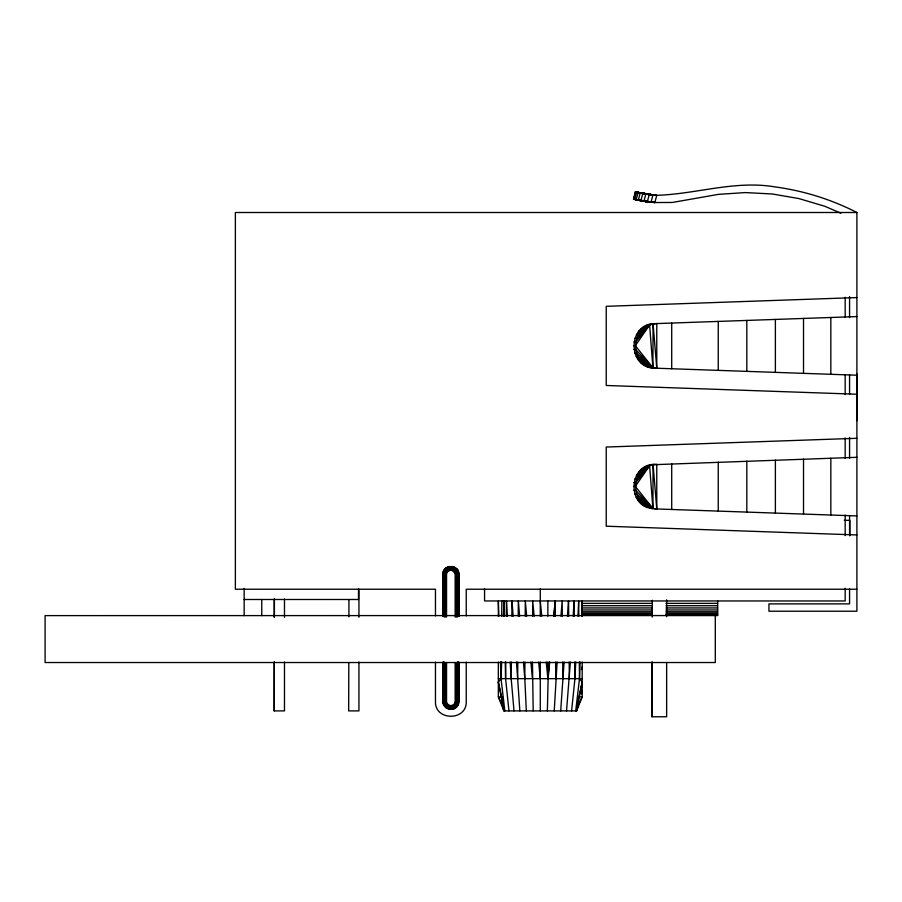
<?xml version="1.0" encoding="UTF-8"?>
<svg xmlns="http://www.w3.org/2000/svg" width="902" height="902" viewBox="0 0 902 902"><rect width="100%" height="100%" fill="white"/><g stroke="black" fill="none" stroke-linecap="round" stroke-linejoin="round"><path stroke-width="1.35" d="M546.229 662L547.864 678.654L547.864 662M547.864 616.224L547.864 600.957M284.48 661.955L284.48 710.9L274.219 710.9L274.309 661.876M274.388 617.058L274.422 598.86M348.792 663.15L348.679 710.9L358.94 710.9L358.94 661.955M348.905 616.81L348.939 599.965M666.634 663.218L666.634 716.763L651.966 716.763L652.101 662.192M651.966 716.763L652.135 662.012M652.27 617.092L652.315 600.247M533.183 710.9L532.473 662M532.631 616.224L532.676 600.957L534.176 616.224M654.841 464.361C628.468 463.752 626.574 507.149 652.913 508.48L653.082 464.722L856.9 457.303M458.915 701.373L458.904 662.271L458.396 704.225L456.987 706.604L454.191 704.225L450.853 707.157L447.99 706.401L445.441 703.413L445.171 663.162M526.306 710.9L524.806 678.654L524.919 662M525.212 616.224L525.302 600.957L526.7 616.224M519.845 710.9L517.658 678.654L517.804 662M518.21 616.224L518.346 600.957L519.62 616.224M501.681 662L501.038 678.654L498.344 682.16L504.838 710.9L501.038 678.654L501.219 662M501.704 616.224L501.862 600.957M508.953 710.9L505.594 678.654L505.785 662M506.293 616.224L506.462 600.957L507.386 616.224M514.005 710.9L511.186 678.654L511.366 662M511.851 616.224L512.009 600.957L513.114 616.224M547.367 710.9L548.123 678.654L549.645 662M580.076 662L579.501 678.654L575.702 710.9L582.196 682.16L579.501 678.654L579.321 662M581.666 616.224L582.196 600.957L582.196 616.224M503.44 616.224L504.026 600.957L504.331 616.224M554.245 710.9L557.12 662M571.597 710.9L574.946 678.654L575.747 662M577.945 616.224L578.678 600.957L578.836 616.224M566.535 710.9L570.368 662M573.153 616.224L574.078 600.957L574.247 616.224M560.694 710.9L564.1 662M567.426 616.224L568.531 600.957L568.7 616.224M560.931 616.224L562.194 600.957L562.329 616.224M553.839 616.224L555.237 600.957L555.339 616.224M856.9 375.209L654.841 368.163C627.262 368.546 627.262 323.243 654.841 323.638L856.9 316.579M654.841 323.638L653.082 323.998L652.913 367.757C630.656 364.081 629.9 329.647 651.413 324.021L656.769 323.57L656.769 368.23L651.007 367.7M656.769 508.953L653.082 464.722L649.598 465.714L652.913 508.48C630.656 504.804 629.9 470.37 651.413 464.744L656.769 464.293L656.769 508.953L651.007 508.424M547.864 678.654L549.442 662M553.794 616.224L555.237 600.957M442.848 616.235L442.792 574.303C442.634 564.201 459.174 564.066 458.915 574.303L458.881 616.19L458.859 574.303L458.227 574.315C457.348 565.565 444.359 565.565 443.48 574.315L443.48 616.235M443.141 662.361L443.141 701.497C442.859 711.272 458.847 711.272 458.566 701.497L458.566 662.361M456.536 616.844L456.536 573.345C455.905 569.151 450.323 567.144 447.166 569.963L445.847 573.469L445.847 616.889M445.847 663.105L445.847 702.331L446.975 704.688L450.853 707.157L454.54 705.838L455.86 702.331L455.86 663.105M455.16 616.934L455.16 573.604L451.733 569.399L452.24 566.479M446.546 663.06L446.546 702.196L447.516 704.225C445.487 709.062 440.74 703.233 446.084 703.177L450.098 705.691C451.958 712.727 443.085 705.409 445.712 707.585M443.919 705.477L445.87 704.315L446.546 702.196L443.277 702.816M582.196 682.16L576.626 710.9L503.914 710.9L498.344 696.885L498.344 662M646.148 194.201L653.296 195.058L635.335 191.979L633.52 199.083L636.417 199.793M840.901 213.222L824.789 206.265L798.913 198.575L772.315 193.986L745.356 192.577L718.42 194.358L672.283 202.476L654.841 202.533L634.704 199.376L636.541 192.284L653.296 195.058L635.662 192.058L633.802 199.15L640.42 200.323L633.508 199.083L640.24 200.278M635.391 193.254L633.835 199.162L651.413 202.251L654.841 202.533L656.769 195.317C696.423 194.133 735.22 179.994 775.382 186.962C803.806 190.807 831.362 199.443 856.9 212.5L856.9 611.218L768.944 611.218L768.944 603.889L849.571 603.889L849.571 588.837M640.149 193.107L638.312 200.21L654.841 202.533L638.492 200.244L651.413 202.251L638.492 200.244L651.402 202.24L643.149 200.785L651.007 202.206L652.913 195.024L656.769 195.317L635.335 191.979L652.913 195.024L642.754 193.614L640.905 200.729L647.343 201.777L649.214 194.629L640.149 193.107L652.913 195.024L635.628 192.058L653.296 195.058L636.62 192.306M643.938 201.27L645.798 194.144M581.497 687.008L582.196 684.359L581.136 686.884M581.497 687.504L582.196 684.9M458.227 662.361L458.227 701.485C457.348 710.224 444.359 710.224 443.48 701.485L443.48 662.361M578.847 702.951L576.626 710.9L582.196 696.885L582.196 662M581.452 693.683L582.196 691.033L581.26 693.683M442.983 572.928L443.964 570.346M458.566 616.235L458.566 574.303C458.847 564.528 442.859 564.528 443.141 574.303L443.141 616.235M448.136 708.904L448.892 706.818L454.54 705.838L456.536 702.455L456.536 663.162M443.367 704.203L442.792 701.497L443.48 701.485C443.209 710.844 458.498 710.844 458.227 701.485L458.859 701.497M581.418 669.532L582.196 666.928M453.469 567.178L454.845 567.426L453.029 570.616L447.166 569.963L445.171 573.345L445.171 616.844M455.16 573.604C462.016 576.028 456.401 564.877 454.54 569.963L453.379 569.996L452.815 568.982L453.582 566.839L450.853 566.49L450.853 568.632L454.732 571.113L455.86 573.469L455.86 616.889M455.86 573.469L456.265 572.375L458.34 571.597M454.191 704.225L455.16 702.196L455.16 663.06M448.136 566.896L448.892 568.982L446.546 573.604L446.546 616.934M445.791 707.484L447.166 705.838L451.733 706.39C451.564 713.313 459.941 704.969 458.791 701.497L458.791 662.361M578.678 703.887L582.196 696.885L578.002 696.885M453.582 708.961L452.815 706.818L454.732 704.688M446.885 708.329L448.328 705.804L447.516 704.225M633.52 345.692L635.335 345.692L649.598 324.991L653.082 323.998L656.769 368.23M633.52 486.415L635.335 486.415L649.598 465.714L647.715 465.77L641.209 469.638L643.058 469.581L649.598 465.714L635.696 482.604L633.869 482.615M638.312 359.853L640.149 359.898L652.913 367.757L649.598 324.991L643.058 328.858L641.209 328.914L647.715 325.047L649.598 324.991L635.696 341.881L633.869 341.892M455.916 568.316L454.788 567.538M455.273 569.083L457.201 570.673L458.227 574.315L458.227 616.235M643.137 328.339L638.56 331.62L640.397 331.575L649.598 324.991L636.677 338.182L634.839 338.205M643.137 469.063L638.56 472.344L640.397 472.298L649.598 465.714L636.677 478.906L634.839 478.928M444.021 570.391L445.87 571.473L448.328 569.996L446.862 567.426L444.72 569.196L447.516 571.575L452.815 568.982M456.942 706.57L453.537 708.837M450.853 568.632L448.328 569.996M649.598 324.991L638.255 334.721L636.417 334.743L638.56 333.221M456.886 569.275L456.13 569.917M649.598 465.714L638.255 475.444L636.417 475.478L638.56 473.945M457.156 616.81L457.156 573.221L455.724 570.267L454.631 572.195L457.788 570.323M447.516 571.575L446.084 572.623L443.637 571.699M645.426 326.693L647.715 325.047M645.426 467.416L647.715 465.77M444.212 705.296L443.434 704.18M638.56 331.62L640.894 330.233M454.631 703.605L457.754 703.977M448.17 566.963L449.467 566.479M450.098 705.691L453.029 705.184L454.845 708.374M446.918 708.262L452.229 709.254M856.9 297.57L606.234 306.319L606.234 385.481L856.9 394.23M856.9 438.293L606.234 447.042L606.234 526.204L856.9 534.954M644.287 326.693L646.148 326.637M644.287 467.428L646.148 467.36M856.9 212.5L235.366 212.5L235.366 589.231L435.463 589.231L435.463 615.863M844.283 520.341L849.864 520.341L849.864 535.698M451.733 569.399L448.892 568.982M856.9 589.231L466.244 589.231L466.244 615.863M244.16 599.492L358.5 599.492L358.5 588.938M582.196 603.37L652.011 603.37M665.98 603.37L717.642 603.37M582.196 605.716L652.011 605.716M665.98 605.716L717.642 605.716M582.196 607.937L652.011 607.937M665.98 607.937L717.642 607.937M582.196 609.966L652.011 609.966M665.98 609.966L717.642 609.966M582.196 611.748L652.011 611.748M665.98 611.748L717.642 611.748M582.196 613.236L652.011 613.236M665.98 613.236L717.642 613.236M582.196 614.386L652.011 614.386M665.98 614.386L717.642 614.386M582.196 615.164L652.011 615.164M665.98 615.164L717.642 615.164M498.344 678.654L582.196 678.654M502.538 696.885L498.344 696.885L501.862 703.887M633.802 349.502L635.628 349.514L652.913 367.757L638.064 356.718L636.226 356.685L638.334 358.263M633.802 490.226L635.628 490.237L652.913 508.48L640.149 500.621L638.312 500.576M634.704 493.924L636.541 493.946L652.913 508.48L635.335 486.415M442.792 574.303L443.48 574.315C443.31 568.361 451.147 564.753 455.555 568.745M643.938 364.882L645.798 364.938M643.938 505.605L645.798 505.661M649.214 366.652L642.754 362.66L640.905 362.615L647.343 366.595L649.214 366.652L640.149 359.898M649.214 507.375L642.754 503.395L640.905 503.339L647.343 507.319L649.214 507.375L640.149 500.621M654.841 508.886L856.9 515.933M645.911 201.574L641.142 200.774L651.402 202.24L636.35 199.77L651.413 202.251L634.794 199.398L649.519 202.048L636.35 199.77M635.335 191.979L653.296 195.058L642.991 193.659M644.231 201.315L651.402 202.24M653.296 195.058L638.188 192.678M641.142 200.774L647.681 201.822M642.934 200.763L651.007 202.206L636.226 199.737L638.064 192.645L652.913 195.024L636.541 192.284M634.704 199.376L651.007 202.206M635.696 192.07L648.335 194.437L638.255 192.69L640.397 193.152M455.16 702.196L458.43 702.816M443.062 572.939L446.546 573.604L445.87 571.473M453.029 570.616L454.732 571.113L454.54 569.963M445.87 704.315L446.975 704.688L447.166 705.838M451.733 706.39L452.815 706.818M455.239 571.834L456.265 572.375M455.239 703.966L457.742 705.443M652.913 508.48L638.064 497.442L636.226 497.408L638.334 498.986M642.822 363.224L647.343 366.595M642.822 503.947L647.343 507.319M636.744 355.016L634.704 353.201L636.541 353.223L652.913 367.757L635.335 345.692M455.724 570.267C452.545 566.185 445.295 568.113 444.551 573.221L444.551 616.81M455.995 707.585L454.54 705.838M447.166 569.963L445.791 568.316M448.328 705.804L448.892 706.818M455.86 702.331L456.265 703.413M501.692 702.951L503.914 710.9L498.344 682.16M449.478 566.535L450.098 570.098M458.644 572.939L458.791 616.235M442.938 702.883L442.848 662.361M540.275 600.957L541.764 616.224M538.641 662L540.275 678.654M530.895 662L532.417 678.654M523.419 662L524.806 678.654M516.451 662L517.658 678.654M510.171 662L511.186 678.654M498.874 616.224L498.344 600.957L498.344 616.393M500.463 662L501.038 678.654M505.255 662L505.594 678.654M574.766 662L574.946 678.654M569.185 662L569.354 678.654M562.735 662L562.882 678.654M555.632 662L555.733 678.654M856.765 373.744L856.765 420.659M849.571 296.532L849.571 317.594M849.571 374.961L849.571 394.445M849.571 437.436L849.571 458.408M849.571 515.685L849.571 535.608M845.174 297.277L845.174 317.098M845.174 374.601L845.174 394.602M845.174 437.876L845.174 458.408M845.174 515.053L845.174 535.63M845.174 588.307L845.174 600.957L484.566 600.957L484.566 588.961M830.832 317.493L830.832 374.307M830.832 458.216L830.832 515.031M803.524 318.44L803.524 373.349M803.524 459.163L803.524 514.072M775.382 319.421L775.382 372.368M775.382 460.155L775.382 513.091M746.811 320.424L746.811 371.365M746.811 461.147L746.811 512.099M718.251 321.416L718.251 370.372M718.251 462.14L718.251 511.096M717.642 600.957L717.642 615.57L45.1 615.615L45.1 662.53L715.297 662.53L715.297 615.615M671.708 323.051L671.708 368.749M671.708 463.775L671.708 509.472M666.634 599.819L666.634 616.731M540.275 588.961L540.275 616.224M540.275 662L540.275 710.9M466.244 662.124L466.244 701.373C467.112 721.194 434.595 721.194 435.463 701.373L435.463 662.124M457.664 573.131L457.664 616.776M457.664 661.831L457.664 702.669M457.156 663.207L457.156 702.568C456.22 709.333 445.487 709.333 444.551 702.568L444.551 663.207M450.853 707.157L450.853 709.434M444.043 573.131L444.043 616.776M444.043 661.831L444.043 702.669M442.916 574.303L442.916 616.235M442.916 662.361L442.916 701.497M358.94 589.231L358.94 617.205M284.48 599.018L284.48 617.205M274.219 599.018L274.219 617.205M274.219 661.955L274.219 710.9M261.76 599.492L261.76 615.615M244.16 588.386L244.16 615.615"/></g></svg>
